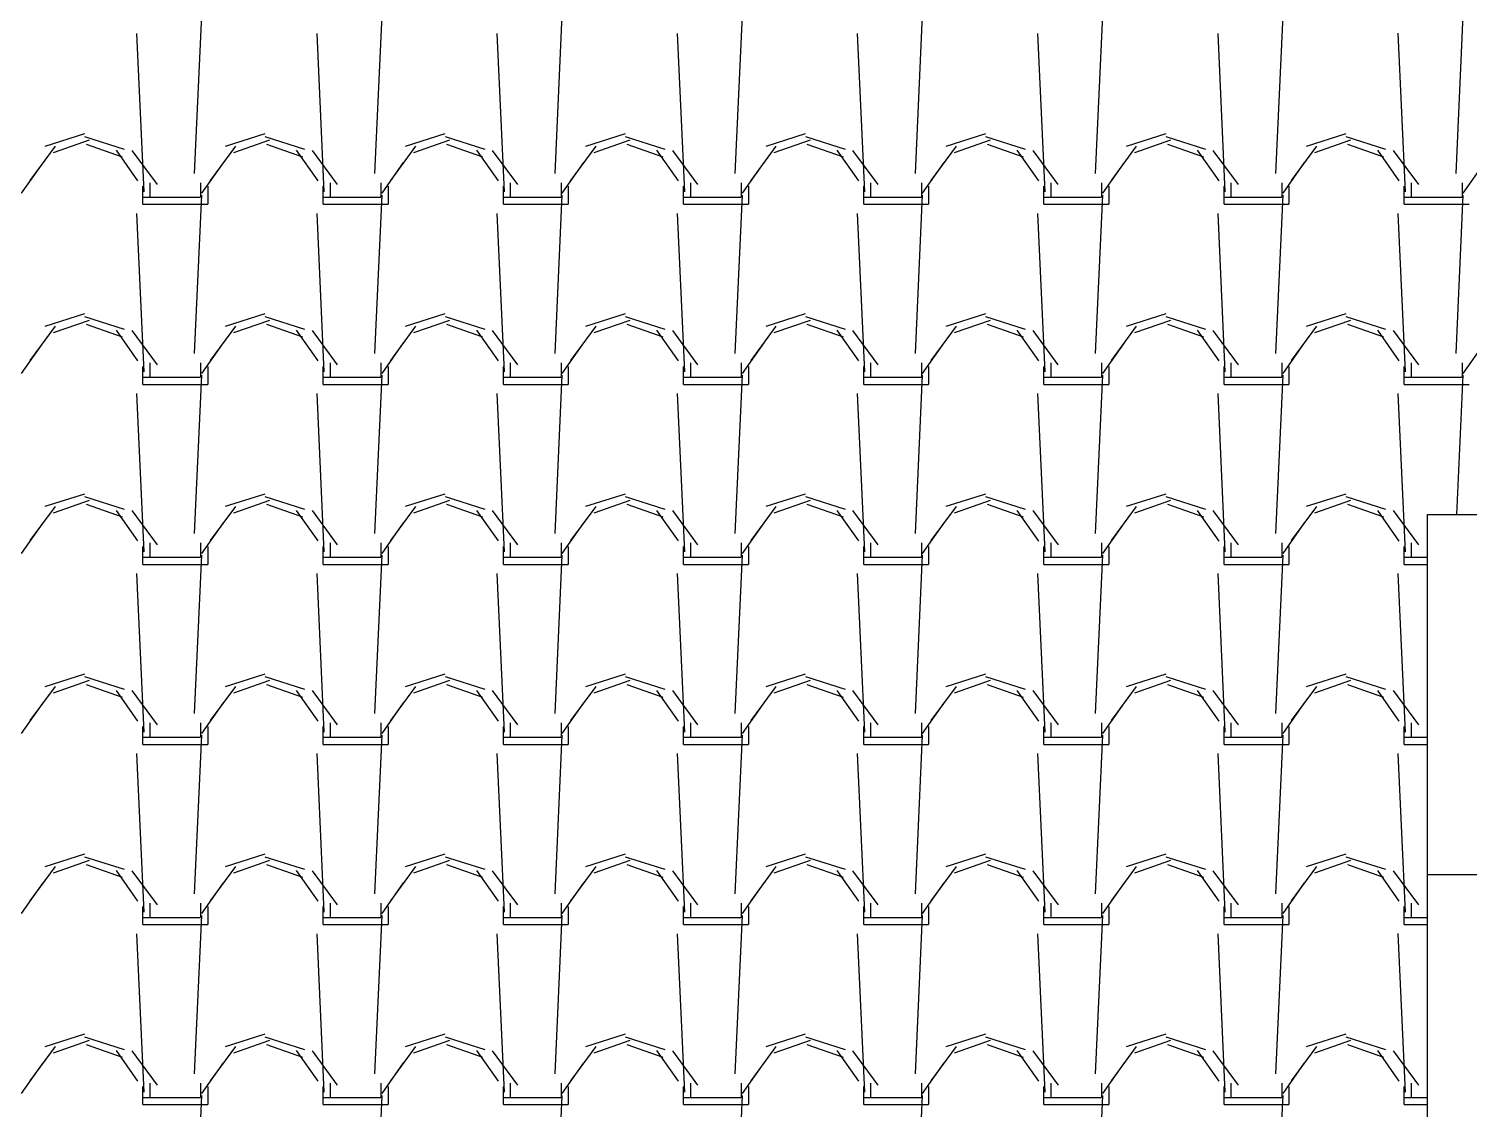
# Model space of a CAD drawing. Header units: millimetres. Extents: x 3923 to 4007, y 744 to 863.
# Drawn here: x 3934.361 to 3936.375, y 837.975 to 839.487 of the extents above; entities that cross this region are included whole.
import ezdxf

# ---------------------------------------------------------------- set-up
doc = ezdxf.new("R2010")
doc.units = ezdxf.units.MM
doc.layers.add('-HIDRO', color=8, linetype='Continuous')

msp = doc.modelspace()

# ---------------------------------------------------------------- linework, layer by layer
at = {"layer": '-HIDRO', "linetype": 'Continuous'}
for p, q in [((3934.593, 839.2848), (3934.6031, 839.5065)), ((3934.845, 839.2848), (3934.8551, 839.5065)), ((3935.097, 839.2848), (3935.1071, 839.5065)), ((3935.349, 839.2848), (3935.3591, 839.5065)), ((3935.601, 839.2848), (3935.6111, 839.5065)), ((3935.853, 839.2848), (3935.8631, 839.5065)), ((3936.105, 839.2848), (3936.1151, 839.5065)), ((3936.357, 839.2847), (3936.3671, 839.5065)), ((3934.5223, 839.2591), (3934.5122, 839.4808)), ((3934.7743, 839.2591), (3934.7642, 839.4808)), ((3935.0263, 839.2591), (3935.0162, 839.4808)), ((3935.2783, 839.2591), (3935.2682, 839.4808)), ((3935.5303, 839.2591), (3935.5202, 839.4808)), ((3935.7823, 839.2591), (3935.7722, 839.4808)), ((3936.0343, 839.2591), (3936.0242, 839.4808)), ((3936.2863, 839.2591), (3936.2762, 839.4809)), ((3934.439, 839.3401), (3934.3836, 839.3225)), ((3934.691, 839.3401), (3934.6356, 839.3225)), ((3934.943, 839.3401), (3934.8876, 839.3225)), ((3935.195, 839.3401), (3935.1396, 839.3225)), ((3935.447, 839.3401), (3935.3916, 839.3225)), ((3935.699, 839.3401), (3935.6436, 839.3225)), ((3935.951, 839.3401), (3935.8956, 839.3225)), ((3936.203, 839.3401), (3936.1476, 839.3225)), ((3934.398, 839.3229), (3934.3627, 839.275)), ((3934.4456, 839.3312), (3934.3952, 839.3136)), ((3934.4951, 839.3185), (3934.4396, 839.3362)), ((3934.4922, 839.3076), (3934.4418, 839.3253)), ((3934.5137, 839.2745), (3934.4835, 839.3173)), ((3934.5409, 839.2691), (3934.5056, 839.317)), ((3934.65, 839.3229), (3934.6147, 839.275)), ((3934.6976, 839.3312), (3934.6472, 839.3136)), ((3934.7471, 839.3185), (3934.6916, 839.3362)), ((3934.7442, 839.3076), (3934.6938, 839.3253)), ((3934.7657, 839.2745), (3934.7355, 839.3173)), ((3934.7929, 839.2691), (3934.7576, 839.317)), ((3934.902, 839.3229), (3934.8667, 839.275)), ((3934.9496, 839.3312), (3934.8992, 839.3136)), ((3934.9991, 839.3185), (3934.9436, 839.3362)), ((3934.9962, 839.3076), (3934.9458, 839.3253)), ((3935.0177, 839.2745), (3934.9875, 839.3173)), ((3935.0449, 839.2691), (3935.0096, 839.317)), ((3935.1539, 839.3229), (3935.1187, 839.275)), ((3935.2016, 839.3312), (3935.1512, 839.3136)), ((3935.2511, 839.3185), (3935.1956, 839.3362)), ((3935.2482, 839.3076), (3935.1978, 839.3253)), ((3935.2697, 839.2744), (3935.2395, 839.3173)), ((3935.2969, 839.2691), (3935.2616, 839.317)), ((3935.4059, 839.3229), (3935.3707, 839.275)), ((3935.4536, 839.3312), (3935.4032, 839.3136)), ((3935.5031, 839.3185), (3935.4476, 839.3362)), ((3935.5002, 839.3076), (3935.4498, 839.3253)), ((3935.5217, 839.2744), (3935.4915, 839.3173)), ((3935.5488, 839.2691), (3935.5136, 839.317)), ((3935.6579, 839.3229), (3935.6227, 839.275)), ((3935.7056, 839.3312), (3935.6552, 839.3136)), ((3935.7551, 839.3185), (3935.6996, 839.3362)), ((3935.7522, 839.3076), (3935.7018, 839.3253)), ((3935.7737, 839.2744), (3935.7435, 839.3173)), ((3935.8008, 839.2691), (3935.7656, 839.317)), ((3935.9099, 839.3229), (3935.8747, 839.275)), ((3935.9576, 839.3312), (3935.9072, 839.3136)), ((3936.0071, 839.3185), (3935.9516, 839.3362)), ((3936.0042, 839.3076), (3935.9538, 839.3253)), ((3936.0257, 839.2744), (3935.9955, 839.3173)), ((3936.0528, 839.2691), (3936.0176, 839.317)), ((3936.1619, 839.3229), (3936.1267, 839.275)), ((3936.2096, 839.3312), (3936.1592, 839.3136)), ((3936.2591, 839.3185), (3936.2036, 839.3362)), ((3936.2562, 839.3076), (3936.2058, 839.3253)), ((3936.2777, 839.2744), (3936.2475, 839.3173)), ((3936.3048, 839.2691), (3936.2696, 839.317)), ((3934.3808, 839.2998), (3934.3506, 839.257)), ((3934.6328, 839.2998), (3934.6026, 839.257)), ((3934.8848, 839.2999), (3934.8546, 839.257)), ((3935.1368, 839.2999), (3935.1066, 839.257)), ((3935.3888, 839.2999), (3935.3586, 839.257)), ((3935.6408, 839.2999), (3935.6106, 839.257)), ((3935.8928, 839.2999), (3935.8626, 839.257)), ((3936.1448, 839.2999), (3936.1146, 839.257)), ((3936.3968, 839.2999), (3936.3666, 839.257)), ((3934.5207, 839.2416), (3934.5207, 839.2668)), ((3934.5308, 839.2517), (3934.5308, 839.2718)), ((3934.6014, 839.2718), (3934.6014, 839.2517)), ((3934.6114, 839.2668), (3934.6114, 839.2416)), ((3934.7727, 839.2416), (3934.7727, 839.2668)), ((3934.7828, 839.2517), (3934.7828, 839.2718)), ((3934.8534, 839.2718), (3934.8534, 839.2517)), ((3934.8634, 839.2668), (3934.8634, 839.2416)), ((3935.0247, 839.2416), (3935.0247, 839.2668)), ((3935.0348, 839.2517), (3935.0348, 839.2718)), ((3935.1054, 839.2718), (3935.1054, 839.2517)), ((3935.1154, 839.2668), (3935.1154, 839.2416)), ((3935.2767, 839.2416), (3935.2767, 839.2668)), ((3935.2868, 839.2517), (3935.2868, 839.2718)), ((3935.3574, 839.2718), (3935.3574, 839.2517)), ((3935.3674, 839.2668), (3935.3674, 839.2416)), ((3935.5287, 839.2416), (3935.5287, 839.2668)), ((3935.5388, 839.2517), (3935.5388, 839.2718)), ((3935.6094, 839.2718), (3935.6094, 839.2517)), ((3935.6194, 839.2668), (3935.6194, 839.2416)), ((3935.7807, 839.2416), (3935.7807, 839.2668)), ((3935.7908, 839.2517), (3935.7908, 839.2718)), ((3935.8614, 839.2718), (3935.8614, 839.2517)), ((3935.8714, 839.2668), (3935.8714, 839.2416)), ((3936.0327, 839.2416), (3936.0327, 839.2668)), ((3936.0428, 839.2517), (3936.0428, 839.2718)), ((3936.1134, 839.2718), (3936.1134, 839.2517)), ((3936.1234, 839.2668), (3936.1234, 839.2416)), ((3936.2847, 839.2416), (3936.2847, 839.2668)), ((3936.2948, 839.2517), (3936.2948, 839.2718)), ((3936.3654, 839.2718), (3936.3654, 839.2517)), ((3934.5207, 839.2517), (3934.5308, 839.2517)), ((3934.5207, 839.2416), (3934.5308, 839.2416)), ((3934.5308, 839.2517), (3934.6014, 839.2517)), ((3934.5308, 839.2416), (3934.6114, 839.2416)), ((3934.593, 839.0328), (3934.6031, 839.2545)), ((3934.7727, 839.2517), (3934.7828, 839.2517)), ((3934.7727, 839.2416), (3934.7828, 839.2416)), ((3934.7828, 839.2517), (3934.8534, 839.2517)), ((3934.7828, 839.2416), (3934.8634, 839.2416)), ((3934.845, 839.0328), (3934.8551, 839.2545)), ((3935.0247, 839.2517), (3935.0348, 839.2517)), ((3935.0247, 839.2416), (3935.0348, 839.2416)), ((3935.0348, 839.2517), (3935.1054, 839.2517)), ((3935.0348, 839.2416), (3935.1154, 839.2416)), ((3935.097, 839.0328), (3935.1071, 839.2545)), ((3935.2767, 839.2517), (3935.2868, 839.2517)), ((3935.2767, 839.2416), (3935.2868, 839.2416)), ((3935.2868, 839.2517), (3935.3574, 839.2517)), ((3935.2868, 839.2416), (3935.3674, 839.2416)), ((3935.349, 839.0328), (3935.3591, 839.2545)), ((3935.5287, 839.2517), (3935.5388, 839.2517)), ((3935.5287, 839.2416), (3935.5388, 839.2416)), ((3935.5388, 839.2517), (3935.6094, 839.2517)), ((3935.5388, 839.2416), (3935.6194, 839.2416)), ((3935.601, 839.0328), (3935.6111, 839.2545)), ((3935.7807, 839.2517), (3935.7908, 839.2517)), ((3935.7807, 839.2416), (3935.7908, 839.2416)), ((3935.7908, 839.2517), (3935.8614, 839.2517)), ((3935.7908, 839.2416), (3935.8714, 839.2416)), ((3935.853, 839.0328), (3935.8631, 839.2545)), ((3936.0327, 839.2517), (3936.0428, 839.2517)), ((3936.0327, 839.2416), (3936.0428, 839.2416)), ((3936.0428, 839.2517), (3936.1134, 839.2517)), ((3936.0428, 839.2416), (3936.1234, 839.2416)), ((3936.105, 839.0328), (3936.1151, 839.2545)), ((3936.2847, 839.2517), (3936.2948, 839.2517)), ((3936.2847, 839.2416), (3936.2948, 839.2416)), ((3936.2948, 839.2517), (3936.3654, 839.2517)), ((3936.2948, 839.2416), (3936.3754, 839.2416)), ((3936.357, 839.0327), (3936.3671, 839.2545)), ((3934.5223, 839.0071), (3934.5122, 839.2288)), ((3934.7743, 839.0071), (3934.7642, 839.2288)), ((3935.0263, 839.0071), (3935.0162, 839.2288)), ((3935.2783, 839.0071), (3935.2682, 839.2288)), ((3935.5303, 839.0071), (3935.5202, 839.2288)), ((3935.7823, 839.0071), (3935.7722, 839.2288)), ((3936.0343, 839.0071), (3936.0242, 839.2288)), ((3936.2863, 839.0071), (3936.2762, 839.2289)), ((3934.439, 839.0881), (3934.3836, 839.0705)), ((3934.4456, 839.0792), (3934.3952, 839.0615)), ((3934.4951, 839.0665), (3934.4396, 839.0842)), ((3934.691, 839.0881), (3934.6356, 839.0705)), ((3934.6976, 839.0792), (3934.6472, 839.0615)), ((3934.7471, 839.0665), (3934.6916, 839.0842)), ((3934.943, 839.0881), (3934.8876, 839.0705)), ((3934.9496, 839.0792), (3934.8992, 839.0615)), ((3934.9991, 839.0665), (3934.9436, 839.0842)), ((3935.195, 839.0881), (3935.1396, 839.0705)), ((3935.2016, 839.0792), (3935.1512, 839.0615)), ((3935.2511, 839.0665), (3935.1956, 839.0842)), ((3935.447, 839.0881), (3935.3916, 839.0705)), ((3935.4536, 839.0792), (3935.4032, 839.0615)), ((3935.5031, 839.0665), (3935.4476, 839.0842)), ((3935.699, 839.0881), (3935.6436, 839.0705)), ((3935.7056, 839.0792), (3935.6552, 839.0615)), ((3935.7551, 839.0665), (3935.6996, 839.0842)), ((3935.951, 839.0881), (3935.8956, 839.0705)), ((3935.9576, 839.0792), (3935.9072, 839.0615)), ((3936.0071, 839.0665), (3935.9516, 839.0842)), ((3936.203, 839.0881), (3936.1476, 839.0705)), ((3936.2096, 839.0792), (3936.1592, 839.0615)), ((3936.2591, 839.0665), (3936.2036, 839.0842)), ((3934.398, 839.0709), (3934.3627, 839.023)), ((3934.4922, 839.0556), (3934.4418, 839.0733)), ((3934.5137, 839.0225), (3934.4835, 839.0653)), ((3934.5409, 839.0171), (3934.5056, 839.065)), ((3934.65, 839.0709), (3934.6147, 839.023)), ((3934.7442, 839.0556), (3934.6938, 839.0733)), ((3934.7657, 839.0225), (3934.7355, 839.0653)), ((3934.7929, 839.0171), (3934.7576, 839.065)), ((3934.9019, 839.0709), (3934.8667, 839.023)), ((3934.9962, 839.0556), (3934.9458, 839.0733)), ((3935.0177, 839.0225), (3934.9875, 839.0653)), ((3935.0449, 839.0171), (3935.0096, 839.065)), ((3935.1539, 839.0709), (3935.1187, 839.023)), ((3935.2482, 839.0556), (3935.1978, 839.0733)), ((3935.2697, 839.0225), (3935.2395, 839.0653)), ((3935.2969, 839.0171), (3935.2616, 839.065)), ((3935.4059, 839.0709), (3935.3707, 839.023)), ((3935.5002, 839.0556), (3935.4498, 839.0733)), ((3935.5217, 839.0224), (3935.4915, 839.0653)), ((3935.5489, 839.0171), (3935.5136, 839.065)), ((3935.6579, 839.0709), (3935.6227, 839.023)), ((3935.7522, 839.0556), (3935.7018, 839.0733)), ((3935.7737, 839.0224), (3935.7435, 839.0653)), ((3935.8008, 839.0171), (3935.7656, 839.065)), ((3935.9099, 839.0709), (3935.8747, 839.023)), ((3936.0042, 839.0556), (3935.9538, 839.0733)), ((3936.0257, 839.0224), (3935.9955, 839.0653)), ((3936.0528, 839.0171), (3936.0176, 839.065)), ((3936.1619, 839.0709), (3936.1267, 839.023)), ((3936.2562, 839.0556), (3936.2058, 839.0733)), ((3936.2777, 839.0224), (3936.2475, 839.0653)), ((3936.3048, 839.0171), (3936.2696, 839.065)), ((3934.3808, 839.0478), (3934.3506, 839.005)), ((3934.6328, 839.0479), (3934.6026, 839.005)), ((3934.8848, 839.0479), (3934.8546, 839.005)), ((3935.1368, 839.0479), (3935.1066, 839.005)), ((3935.3888, 839.0479), (3935.3586, 839.005)), ((3935.6408, 839.0479), (3935.6106, 839.005)), ((3935.8928, 839.0479), (3935.8626, 839.005)), ((3936.1448, 839.0479), (3936.1146, 839.005)), ((3936.3968, 839.0479), (3936.3666, 839.005)), ((3934.5207, 838.9896), (3934.5207, 839.0148)), ((3934.5308, 838.9997), (3934.5308, 839.0198)), ((3934.6014, 839.0198), (3934.6014, 838.9997)), ((3934.6114, 839.0148), (3934.6114, 838.9896)), ((3934.7727, 838.9896), (3934.7727, 839.0148)), ((3934.7828, 838.9997), (3934.7828, 839.0198)), ((3934.8534, 839.0198), (3934.8534, 838.9997)), ((3934.8634, 839.0148), (3934.8634, 838.9896)), ((3935.0247, 838.9896), (3935.0247, 839.0148)), ((3935.0348, 838.9997), (3935.0348, 839.0198)), ((3935.1054, 839.0198), (3935.1054, 838.9997)), ((3935.1154, 839.0148), (3935.1154, 838.9896)), ((3935.2767, 838.9896), (3935.2767, 839.0148)), ((3935.2868, 838.9997), (3935.2868, 839.0198)), ((3935.3574, 839.0198), (3935.3574, 838.9997)), ((3935.3674, 839.0148), (3935.3674, 838.9896)), ((3935.5287, 838.9896), (3935.5287, 839.0148)), ((3935.5388, 838.9997), (3935.5388, 839.0198)), ((3935.6094, 839.0198), (3935.6094, 838.9997)), ((3935.6194, 839.0148), (3935.6194, 838.9896)), ((3935.7807, 838.9896), (3935.7807, 839.0148)), ((3935.7908, 838.9997), (3935.7908, 839.0198)), ((3935.8614, 839.0198), (3935.8614, 838.9997)), ((3935.8714, 839.0148), (3935.8714, 838.9896)), ((3936.0327, 838.9896), (3936.0327, 839.0148)), ((3936.0428, 838.9997), (3936.0428, 839.0198)), ((3936.1134, 839.0198), (3936.1134, 838.9997)), ((3936.1234, 839.0148), (3936.1234, 838.9896)), ((3936.2847, 838.9896), (3936.2847, 839.0148)), ((3936.2948, 838.9997), (3936.2948, 839.0198)), ((3936.3654, 839.0198), (3936.3654, 838.9997)), ((3934.5207, 838.9997), (3934.5308, 838.9997)), ((3934.5308, 838.9997), (3934.6014, 838.9997)), ((3934.593, 838.7808), (3934.6031, 839.0025)), ((3934.7727, 838.9997), (3934.7828, 838.9997)), ((3934.7828, 838.9997), (3934.8534, 838.9997)), ((3934.845, 838.7808), (3934.8551, 839.0025)), ((3935.0247, 838.9997), (3935.0348, 838.9997)), ((3935.0348, 838.9997), (3935.1054, 838.9997)), ((3935.097, 838.7808), (3935.1071, 839.0025)), ((3935.2767, 838.9997), (3935.2868, 838.9997)), ((3935.2868, 838.9997), (3935.3574, 838.9997)), ((3935.349, 838.7808), (3935.3591, 839.0025)), ((3935.5287, 838.9997), (3935.5388, 838.9997)), ((3935.5388, 838.9997), (3935.6094, 838.9997)), ((3935.601, 838.7808), (3935.6111, 839.0025)), ((3935.7807, 838.9997), (3935.7908, 838.9997)), ((3935.7908, 838.9997), (3935.8614, 838.9997)), ((3935.853, 838.7808), (3935.8631, 839.0025)), ((3936.0327, 838.9997), (3936.0428, 838.9997)), ((3936.0428, 838.9997), (3936.1134, 838.9997)), ((3936.105, 838.7808), (3936.1151, 839.0025)), ((3936.2847, 838.9997), (3936.2948, 838.9997)), ((3936.2948, 838.9997), (3936.3654, 838.9997)), ((3936.3582, 838.8075), (3936.3671, 839.0025)), ((3934.5223, 838.7551), (3934.5122, 838.9768)), ((3934.5207, 838.9896), (3934.5308, 838.9896)), ((3934.5308, 838.9896), (3934.6114, 838.9896)), ((3934.7743, 838.7551), (3934.7642, 838.9768)), ((3934.7727, 838.9896), (3934.7828, 838.9896)), ((3934.7828, 838.9896), (3934.8634, 838.9896)), ((3935.0263, 838.7551), (3935.0162, 838.9768)), ((3935.0247, 838.9896), (3935.0348, 838.9896)), ((3935.0348, 838.9896), (3935.1154, 838.9896)), ((3935.2783, 838.7551), (3935.2682, 838.9768)), ((3935.2767, 838.9896), (3935.2868, 838.9896)), ((3935.2868, 838.9896), (3935.3674, 838.9896)), ((3935.5303, 838.7551), (3935.5202, 838.9768)), ((3935.5287, 838.9896), (3935.5388, 838.9896)), ((3935.5388, 838.9896), (3935.6194, 838.9896)), ((3935.7823, 838.7551), (3935.7722, 838.9768)), ((3935.7807, 838.9896), (3935.7908, 838.9896)), ((3935.7908, 838.9896), (3935.8714, 838.9896)), ((3936.0343, 838.7551), (3936.0242, 838.9768)), ((3936.0327, 838.9896), (3936.0428, 838.9896)), ((3936.0428, 838.9896), (3936.1234, 838.9896)), ((3936.2863, 838.7551), (3936.2762, 838.9769)), ((3936.2847, 838.9896), (3936.2948, 838.9896)), ((3936.2948, 838.9896), (3936.3754, 838.9896)), ((3934.439, 838.8361), (3934.3836, 838.8185)), ((3934.691, 838.8361), (3934.6356, 838.8185)), ((3934.943, 838.8361), (3934.8876, 838.8185)), ((3935.195, 838.8361), (3935.1396, 838.8185)), ((3935.447, 838.8361), (3935.3916, 838.8185)), ((3935.699, 838.8361), (3935.6436, 838.8185)), ((3935.951, 838.8361), (3935.8956, 838.8185)), ((3936.203, 838.8361), (3936.1476, 838.8185)), ((3934.398, 838.8189), (3934.3627, 838.771)), ((3934.4456, 838.8272), (3934.3952, 838.8095)), ((3934.4951, 838.8145), (3934.4396, 838.8322)), ((3934.4922, 838.8036), (3934.4418, 838.8213)), ((3934.5137, 838.7705), (3934.4835, 838.8133)), ((3934.5409, 838.7651), (3934.5056, 838.813)), ((3934.6499, 838.8189), (3934.6147, 838.771)), ((3934.6976, 838.8272), (3934.6472, 838.8095)), ((3934.7471, 838.8145), (3934.6916, 838.8322)), ((3934.7442, 838.8036), (3934.6938, 838.8213)), ((3934.7657, 838.7705), (3934.7355, 838.8133)), ((3934.7929, 838.7651), (3934.7576, 838.813)), ((3934.9019, 838.8189), (3934.8667, 838.771)), ((3934.9496, 838.8272), (3934.8992, 838.8095)), ((3934.9991, 838.8145), (3934.9436, 838.8322)), ((3934.9962, 838.8036), (3934.9458, 838.8213)), ((3935.0177, 838.7705), (3934.9875, 838.8133)), ((3935.0449, 838.7651), (3935.0096, 838.813)), ((3935.1539, 838.8189), (3935.1187, 838.771)), ((3935.2016, 838.8272), (3935.1512, 838.8095)), ((3935.2511, 838.8145), (3935.1956, 838.8322)), ((3935.2482, 838.8036), (3935.1978, 838.8213)), ((3935.2697, 838.7705), (3935.2395, 838.8133)), ((3935.2969, 838.7651), (3935.2616, 838.813)), ((3935.4059, 838.8189), (3935.3707, 838.771)), ((3935.4536, 838.8272), (3935.4032, 838.8095)), ((3935.5031, 838.8145), (3935.4476, 838.8322)), ((3935.5002, 838.8036), (3935.4498, 838.8213)), ((3935.5217, 838.7705), (3935.4915, 838.8133)), ((3935.5489, 838.7651), (3935.5136, 838.813)), ((3935.6579, 838.8189), (3935.6227, 838.771)), ((3935.7056, 838.8272), (3935.6552, 838.8095)), ((3935.7551, 838.8145), (3935.6996, 838.8322)), ((3935.7522, 838.8036), (3935.7018, 838.8213)), ((3935.7737, 838.7704), (3935.7435, 838.8133)), ((3935.8009, 838.7651), (3935.7656, 838.813)), ((3935.9099, 838.8189), (3935.8747, 838.771)), ((3935.9576, 838.8272), (3935.9072, 838.8095)), ((3936.0071, 838.8145), (3935.9516, 838.8322)), ((3936.0042, 838.8036), (3935.9538, 838.8213)), ((3936.0257, 838.7704), (3935.9955, 838.8133)), ((3936.0528, 838.7651), (3936.0176, 838.813)), ((3936.1619, 838.8189), (3936.1267, 838.771)), ((3936.2096, 838.8272), (3936.1592, 838.8095)), ((3936.2591, 838.8145), (3936.2036, 838.8322)), ((3936.2562, 838.8036), (3936.2058, 838.8213)), ((3936.2777, 838.7704), (3936.2475, 838.8133)), ((3936.3048, 838.7651), (3936.2696, 838.813)), ((3934.3808, 838.7959), (3934.3506, 838.753)), ((3934.6328, 838.7959), (3934.6026, 838.753)), ((3934.8848, 838.7959), (3934.8546, 838.753)), ((3935.1368, 838.7959), (3935.1066, 838.753)), ((3935.3888, 838.7959), (3935.3586, 838.753)), ((3935.6408, 838.7959), (3935.6106, 838.753)), ((3935.8928, 838.7959), (3935.8626, 838.753)), ((3936.1448, 838.7959), (3936.1146, 838.753)), ((3936.3171, 838.8075), (3938.5851, 838.8075)), ((3936.3171, 838.3035), (3936.3171, 838.8075)), ((3934.5207, 838.7376), (3934.5207, 838.7628)), ((3934.5308, 838.7477), (3934.5308, 838.7678)), ((3934.6014, 838.7678), (3934.6014, 838.7477)), ((3934.6114, 838.7628), (3934.6114, 838.7376)), ((3934.7727, 838.7376), (3934.7727, 838.7628)), ((3934.7828, 838.7477), (3934.7828, 838.7678)), ((3934.8534, 838.7678), (3934.8534, 838.7477)), ((3934.8634, 838.7628), (3934.8634, 838.7376)), ((3935.0247, 838.7376), (3935.0247, 838.7628)), ((3935.0348, 838.7477), (3935.0348, 838.7678)), ((3935.1054, 838.7678), (3935.1054, 838.7477)), ((3935.1154, 838.7628), (3935.1154, 838.7376)), ((3935.2767, 838.7376), (3935.2767, 838.7628)), ((3935.2868, 838.7477), (3935.2868, 838.7678)), ((3935.3574, 838.7678), (3935.3574, 838.7477)), ((3935.3674, 838.7628), (3935.3674, 838.7376)), ((3935.5287, 838.7376), (3935.5287, 838.7628)), ((3935.5388, 838.7477), (3935.5388, 838.7678)), ((3935.6094, 838.7678), (3935.6094, 838.7477)), ((3935.6194, 838.7628), (3935.6194, 838.7376)), ((3935.7807, 838.7376), (3935.7807, 838.7628)), ((3935.7908, 838.7477), (3935.7908, 838.7678)), ((3935.8614, 838.7678), (3935.8614, 838.7477)), ((3935.8714, 838.7628), (3935.8714, 838.7376)), ((3936.0327, 838.7376), (3936.0327, 838.7628)), ((3936.0428, 838.7477), (3936.0428, 838.7678)), ((3936.1134, 838.7678), (3936.1134, 838.7477)), ((3936.1234, 838.7628), (3936.1234, 838.7376)), ((3936.2847, 838.7376), (3936.2847, 838.7628)), ((3936.2948, 838.7477), (3936.2948, 838.7678)), ((3934.5207, 838.7477), (3934.5308, 838.7477)), ((3934.5207, 838.7376), (3934.5308, 838.7376)), ((3934.5308, 838.7477), (3934.6014, 838.7477)), ((3934.5308, 838.7376), (3934.6114, 838.7376)), ((3934.593, 838.5288), (3934.6031, 838.7505)), ((3934.7727, 838.7477), (3934.7828, 838.7477)), ((3934.7727, 838.7376), (3934.7828, 838.7376)), ((3934.7828, 838.7477), (3934.8534, 838.7477)), ((3934.7828, 838.7376), (3934.8634, 838.7376)), ((3934.845, 838.5288), (3934.8551, 838.7505)), ((3935.0247, 838.7477), (3935.0348, 838.7477)), ((3935.0247, 838.7376), (3935.0348, 838.7376)), ((3935.0348, 838.7477), (3935.1054, 838.7477)), ((3935.0348, 838.7376), (3935.1154, 838.7376)), ((3935.097, 838.5288), (3935.1071, 838.7505)), ((3935.2767, 838.7477), (3935.2868, 838.7477)), ((3935.2767, 838.7376), (3935.2868, 838.7376)), ((3935.2868, 838.7477), (3935.3574, 838.7477)), ((3935.2868, 838.7376), (3935.3674, 838.7376)), ((3935.349, 838.5288), (3935.3591, 838.7505)), ((3935.5287, 838.7477), (3935.5388, 838.7477)), ((3935.5287, 838.7376), (3935.5388, 838.7376)), ((3935.5388, 838.7477), (3935.6094, 838.7477)), ((3935.5388, 838.7376), (3935.6194, 838.7376)), ((3935.601, 838.5288), (3935.6111, 838.7505)), ((3935.7807, 838.7477), (3935.7908, 838.7477)), ((3935.7807, 838.7376), (3935.7908, 838.7376)), ((3935.7908, 838.7477), (3935.8614, 838.7477)), ((3935.7908, 838.7376), (3935.8714, 838.7376)), ((3935.853, 838.5288), (3935.8631, 838.7505)), ((3936.0327, 838.7477), (3936.0428, 838.7477)), ((3936.0327, 838.7376), (3936.0428, 838.7376)), ((3936.0428, 838.7477), (3936.1134, 838.7477)), ((3936.0428, 838.7376), (3936.1234, 838.7376)), ((3936.105, 838.5288), (3936.1151, 838.7505)), ((3936.2847, 838.7477), (3936.2948, 838.7477)), ((3936.2847, 838.7376), (3936.2948, 838.7376)), ((3936.2948, 838.7477), (3936.3171, 838.7477)), ((3936.2948, 838.7376), (3936.3171, 838.7376)), ((3934.5223, 838.5031), (3934.5122, 838.7248)), ((3934.7743, 838.5031), (3934.7642, 838.7248)), ((3935.0263, 838.5031), (3935.0162, 838.7248)), ((3935.2783, 838.5031), (3935.2682, 838.7248)), ((3935.5303, 838.5031), (3935.5202, 838.7248)), ((3935.7823, 838.5031), (3935.7722, 838.7248)), ((3936.0343, 838.5031), (3936.0242, 838.7248)), ((3936.2863, 838.5031), (3936.2762, 838.7249)), ((3934.439, 838.5841), (3934.3836, 838.5665)), ((3934.4456, 838.5752), (3934.3952, 838.5575)), ((3934.4951, 838.5625), (3934.4396, 838.5801)), ((3934.691, 838.5841), (3934.6356, 838.5665)), ((3934.6976, 838.5752), (3934.6472, 838.5575)), ((3934.7471, 838.5625), (3934.6916, 838.5801)), ((3934.943, 838.5841), (3934.8876, 838.5665)), ((3934.9496, 838.5752), (3934.8992, 838.5575)), ((3934.9991, 838.5625), (3934.9436, 838.5801)), ((3935.195, 838.5841), (3935.1396, 838.5665)), ((3935.2016, 838.5752), (3935.1512, 838.5575)), ((3935.2511, 838.5625), (3935.1956, 838.5801)), ((3935.447, 838.5841), (3935.3916, 838.5665)), ((3935.4536, 838.5752), (3935.4032, 838.5575)), ((3935.5031, 838.5625), (3935.4476, 838.5801)), ((3935.699, 838.5841), (3935.6436, 838.5665)), ((3935.7056, 838.5752), (3935.6552, 838.5575)), ((3935.7551, 838.5625), (3935.6996, 838.5801)), ((3935.951, 838.5841), (3935.8956, 838.5665)), ((3935.9576, 838.5752), (3935.9072, 838.5575)), ((3936.0071, 838.5625), (3935.9516, 838.5801)), ((3936.203, 838.5841), (3936.1476, 838.5665)), ((3936.2096, 838.5752), (3936.1592, 838.5575)), ((3936.2591, 838.5625), (3936.2036, 838.5801)), ((3934.398, 838.5669), (3934.3627, 838.519)), ((3934.4922, 838.5516), (3934.4418, 838.5693)), ((3934.5137, 838.5185), (3934.4835, 838.5613)), ((3934.5409, 838.5131), (3934.5056, 838.561)), ((3934.6499, 838.5669), (3934.6147, 838.519)), ((3934.7442, 838.5516), (3934.6938, 838.5693)), ((3934.7657, 838.5185), (3934.7355, 838.5613)), ((3934.7929, 838.5131), (3934.7576, 838.561)), ((3934.9019, 838.5669), (3934.8667, 838.519)), ((3934.9962, 838.5516), (3934.9458, 838.5693)), ((3935.0177, 838.5185), (3934.9875, 838.5613)), ((3935.0449, 838.5131), (3935.0096, 838.561)), ((3935.1539, 838.5669), (3935.1187, 838.519)), ((3935.2482, 838.5516), (3935.1978, 838.5693)), ((3935.2697, 838.5185), (3935.2395, 838.5613)), ((3935.2969, 838.5131), (3935.2616, 838.561)), ((3935.4059, 838.5669), (3935.3707, 838.519)), ((3935.5002, 838.5516), (3935.4498, 838.5693)), ((3935.5217, 838.5185), (3935.4915, 838.5613)), ((3935.5489, 838.5131), (3935.5136, 838.561)), ((3935.6579, 838.5669), (3935.6227, 838.519)), ((3935.7522, 838.5516), (3935.7018, 838.5693)), ((3935.7737, 838.5184), (3935.7435, 838.5613)), ((3935.8009, 838.5131), (3935.7656, 838.561)), ((3935.9099, 838.5669), (3935.8747, 838.519)), ((3936.0042, 838.5516), (3935.9538, 838.5693)), ((3936.0257, 838.5184), (3935.9955, 838.5613)), ((3936.0529, 838.5131), (3936.0176, 838.561)), ((3936.1619, 838.5669), (3936.1267, 838.519)), ((3936.2562, 838.5516), (3936.2058, 838.5693)), ((3936.2777, 838.5184), (3936.2475, 838.5613)), ((3936.3048, 838.5131), (3936.2696, 838.561)), ((3934.3808, 838.5439), (3934.3506, 838.501)), ((3934.6328, 838.5439), (3934.6026, 838.501)), ((3934.8848, 838.5439), (3934.8546, 838.501)), ((3935.1368, 838.5439), (3935.1066, 838.501)), ((3935.3888, 838.5439), (3935.3586, 838.501)), ((3935.6408, 838.5439), (3935.6106, 838.501)), ((3935.8928, 838.5439), (3935.8626, 838.501)), ((3936.1448, 838.5439), (3936.1146, 838.501)), ((3934.5207, 838.4856), (3934.5207, 838.5108)), ((3934.5308, 838.4957), (3934.5308, 838.5158)), ((3934.6014, 838.5158), (3934.6014, 838.4957)), ((3934.6114, 838.5108), (3934.6114, 838.4856)), ((3934.7727, 838.4856), (3934.7727, 838.5108)), ((3934.7828, 838.4957), (3934.7828, 838.5158)), ((3934.8534, 838.5158), (3934.8534, 838.4957)), ((3934.8634, 838.5108), (3934.8634, 838.4856)), ((3935.0247, 838.4856), (3935.0247, 838.5108)), ((3935.0348, 838.4957), (3935.0348, 838.5158)), ((3935.1054, 838.5158), (3935.1054, 838.4957)), ((3935.1154, 838.5108), (3935.1154, 838.4856)), ((3935.2767, 838.4856), (3935.2767, 838.5108)), ((3935.2868, 838.4957), (3935.2868, 838.5158)), ((3935.3574, 838.5158), (3935.3574, 838.4957)), ((3935.3674, 838.5108), (3935.3674, 838.4856)), ((3935.5287, 838.4856), (3935.5287, 838.5108)), ((3935.5388, 838.4957), (3935.5388, 838.5158)), ((3935.6094, 838.5158), (3935.6094, 838.4957)), ((3935.6194, 838.5108), (3935.6194, 838.4856)), ((3935.7807, 838.4856), (3935.7807, 838.5108)), ((3935.7908, 838.4957), (3935.7908, 838.5158)), ((3935.8614, 838.5158), (3935.8614, 838.4957)), ((3935.8714, 838.5108), (3935.8714, 838.4856)), ((3936.0327, 838.4856), (3936.0327, 838.5108)), ((3936.0428, 838.4957), (3936.0428, 838.5158)), ((3936.1134, 838.5158), (3936.1134, 838.4957)), ((3936.1234, 838.5108), (3936.1234, 838.4856)), ((3936.2847, 838.4856), (3936.2847, 838.5108)), ((3936.2948, 838.4957), (3936.2948, 838.5158)), ((3934.5207, 838.4957), (3934.5308, 838.4957)), ((3934.5308, 838.4957), (3934.6014, 838.4957)), ((3934.593, 838.2768), (3934.6031, 838.4985)), ((3934.7727, 838.4957), (3934.7828, 838.4957)), ((3934.7828, 838.4957), (3934.8534, 838.4957)), ((3934.845, 838.2768), (3934.8551, 838.4985)), ((3935.0247, 838.4957), (3935.0348, 838.4957)), ((3935.0348, 838.4957), (3935.1054, 838.4957)), ((3935.097, 838.2768), (3935.1071, 838.4985)), ((3935.2767, 838.4957), (3935.2868, 838.4957)), ((3935.2868, 838.4957), (3935.3574, 838.4957)), ((3935.349, 838.2768), (3935.3591, 838.4985)), ((3935.5287, 838.4957), (3935.5388, 838.4957)), ((3935.5388, 838.4957), (3935.6094, 838.4957)), ((3935.601, 838.2768), (3935.6111, 838.4985)), ((3935.7807, 838.4957), (3935.7908, 838.4957)), ((3935.7908, 838.4957), (3935.8614, 838.4957)), ((3935.853, 838.2768), (3935.8631, 838.4985)), ((3936.0327, 838.4957), (3936.0428, 838.4957)), ((3936.0428, 838.4957), (3936.1134, 838.4957)), ((3936.105, 838.2768), (3936.1151, 838.4985)), ((3936.2847, 838.4957), (3936.2948, 838.4957)), ((3936.2948, 838.4957), (3936.3171, 838.4957)), ((3934.5223, 838.2511), (3934.5122, 838.4728)), ((3934.5207, 838.4856), (3934.5308, 838.4856)), ((3934.5308, 838.4856), (3934.6114, 838.4856)), ((3934.7743, 838.2511), (3934.7642, 838.4728)), ((3934.7727, 838.4856), (3934.7828, 838.4856)), ((3934.7828, 838.4856), (3934.8634, 838.4856)), ((3935.0263, 838.2511), (3935.0162, 838.4728)), ((3935.0247, 838.4856), (3935.0348, 838.4856)), ((3935.0348, 838.4856), (3935.1154, 838.4856)), ((3935.2783, 838.2511), (3935.2682, 838.4728)), ((3935.2767, 838.4856), (3935.2868, 838.4856)), ((3935.2868, 838.4856), (3935.3674, 838.4856)), ((3935.5303, 838.2511), (3935.5202, 838.4728)), ((3935.5287, 838.4856), (3935.5388, 838.4856)), ((3935.5388, 838.4856), (3935.6194, 838.4856)), ((3935.7823, 838.2511), (3935.7722, 838.4728)), ((3935.7807, 838.4856), (3935.7908, 838.4856)), ((3935.7908, 838.4856), (3935.8714, 838.4856)), ((3936.0343, 838.2511), (3936.0242, 838.4728)), ((3936.0327, 838.4856), (3936.0428, 838.4856)), ((3936.0428, 838.4856), (3936.1234, 838.4856)), ((3936.2863, 838.2511), (3936.2762, 838.4729)), ((3936.2847, 838.4856), (3936.2948, 838.4856)), ((3936.2948, 838.4856), (3936.3171, 838.4856)), ((3934.439, 838.3321), (3934.3836, 838.3145)), ((3934.691, 838.3321), (3934.6356, 838.3145)), ((3934.943, 838.3321), (3934.8876, 838.3145)), ((3935.195, 838.3321), (3935.1396, 838.3145)), ((3935.447, 838.3321), (3935.3916, 838.3145)), ((3935.699, 838.3321), (3935.6436, 838.3145)), ((3935.951, 838.3321), (3935.8956, 838.3145)), ((3936.203, 838.3321), (3936.1476, 838.3145)), ((3934.3979, 838.3149), (3934.3627, 838.267)), ((3934.4456, 838.3232), (3934.3952, 838.3055)), ((3934.4951, 838.3105), (3934.4396, 838.3281)), ((3934.4922, 838.2996), (3934.4418, 838.3173)), ((3934.5137, 838.2665), (3934.4835, 838.3093)), ((3934.6499, 838.3149), (3934.6147, 838.267)), ((3934.6976, 838.3232), (3934.6472, 838.3055)), ((3934.7471, 838.3105), (3934.6916, 838.3281)), ((3934.7442, 838.2996), (3934.6938, 838.3173)), ((3934.7657, 838.2665), (3934.7355, 838.3093)), ((3934.9019, 838.3149), (3934.8667, 838.267)), ((3934.9496, 838.3232), (3934.8992, 838.3055)), ((3934.9991, 838.3105), (3934.9436, 838.3281)), ((3934.9962, 838.2996), (3934.9458, 838.3173)), ((3935.0177, 838.2665), (3934.9875, 838.3093)), ((3935.1539, 838.3149), (3935.1187, 838.267)), ((3935.2016, 838.3232), (3935.1512, 838.3055)), ((3935.2511, 838.3105), (3935.1956, 838.3281)), ((3935.2482, 838.2996), (3935.1978, 838.3173)), ((3935.2697, 838.2665), (3935.2395, 838.3093)), ((3935.4059, 838.3149), (3935.3707, 838.267)), ((3935.4536, 838.3232), (3935.4032, 838.3055)), ((3935.5031, 838.3105), (3935.4476, 838.3281)), ((3935.5002, 838.2996), (3935.4498, 838.3173)), ((3935.5217, 838.2665), (3935.4915, 838.3093)), ((3935.6579, 838.3149), (3935.6227, 838.267)), ((3935.7056, 838.3232), (3935.6552, 838.3055)), ((3935.7551, 838.3105), (3935.6996, 838.3281)), ((3935.7522, 838.2996), (3935.7018, 838.3173)), ((3935.7737, 838.2665), (3935.7435, 838.3093)), ((3935.9099, 838.3149), (3935.8747, 838.267)), ((3935.9576, 838.3232), (3935.9072, 838.3055)), ((3936.0071, 838.3105), (3935.9516, 838.3281)), ((3936.0042, 838.2996), (3935.9538, 838.3173)), ((3936.0257, 838.2664), (3935.9955, 838.3093)), ((3936.1619, 838.3149), (3936.1267, 838.267)), ((3936.2096, 838.3232), (3936.1592, 838.3055)), ((3936.2591, 838.3105), (3936.2036, 838.3281)), ((3936.2562, 838.2996), (3936.2058, 838.3173)), ((3936.2777, 838.2664), (3936.2475, 838.3093)), ((3934.3808, 838.2919), (3934.3506, 838.249)), ((3934.5409, 838.2611), (3934.5056, 838.309)), ((3934.6328, 838.2919), (3934.6026, 838.249)), ((3934.7929, 838.2611), (3934.7576, 838.309)), ((3934.8848, 838.2919), (3934.8546, 838.249)), ((3935.0449, 838.2611), (3935.0096, 838.309)), ((3935.1368, 838.2919), (3935.1066, 838.249)), ((3935.2969, 838.2611), (3935.2616, 838.309)), ((3935.3888, 838.2919), (3935.3586, 838.249)), ((3935.5489, 838.2611), (3935.5136, 838.309)), ((3935.6408, 838.2919), (3935.6106, 838.249)), ((3935.8009, 838.2611), (3935.7656, 838.309)), ((3935.8928, 838.2919), (3935.8626, 838.249)), ((3936.0529, 838.2611), (3936.0176, 838.309)), ((3936.1448, 838.2919), (3936.1146, 838.249)), ((3936.3048, 838.2611), (3936.2696, 838.309)), ((3936.3171, 838.3035), (3936.5691, 838.3035)), ((3936.3171, 836.3715), (3936.3171, 838.3035)), ((3934.5207, 838.2336), (3934.5207, 838.2588)), ((3934.5308, 838.2437), (3934.5308, 838.2638)), ((3934.6014, 838.2638), (3934.6014, 838.2437)), ((3934.6114, 838.2588), (3934.6114, 838.2336)), ((3934.7727, 838.2336), (3934.7727, 838.2588)), ((3934.7828, 838.2437), (3934.7828, 838.2638)), ((3934.8534, 838.2638), (3934.8534, 838.2437)), ((3934.8634, 838.2588), (3934.8634, 838.2336)), ((3935.0247, 838.2336), (3935.0247, 838.2588)), ((3935.0348, 838.2437), (3935.0348, 838.2638)), ((3935.1054, 838.2638), (3935.1054, 838.2437)), ((3935.1154, 838.2588), (3935.1154, 838.2336)), ((3935.2767, 838.2336), (3935.2767, 838.2588)), ((3935.2868, 838.2437), (3935.2868, 838.2638)), ((3935.3574, 838.2638), (3935.3574, 838.2437)), ((3935.3674, 838.2588), (3935.3674, 838.2336)), ((3935.5287, 838.2336), (3935.5287, 838.2588)), ((3935.5388, 838.2437), (3935.5388, 838.2638)), ((3935.6094, 838.2638), (3935.6094, 838.2437)), ((3935.6194, 838.2588), (3935.6194, 838.2336)), ((3935.7807, 838.2336), (3935.7807, 838.2588)), ((3935.7908, 838.2437), (3935.7908, 838.2638)), ((3935.8614, 838.2638), (3935.8614, 838.2437)), ((3935.8714, 838.2588), (3935.8714, 838.2336)), ((3936.0327, 838.2336), (3936.0327, 838.2588)), ((3936.0428, 838.2437), (3936.0428, 838.2638)), ((3936.1134, 838.2638), (3936.1134, 838.2437)), ((3936.1234, 838.2588), (3936.1234, 838.2336)), ((3936.2847, 838.2336), (3936.2847, 838.2588)), ((3936.2948, 838.2437), (3936.2948, 838.2638)), ((3934.5207, 838.2437), (3934.5308, 838.2437)), ((3934.5207, 838.2336), (3934.5308, 838.2336)), ((3934.5308, 838.2437), (3934.6014, 838.2437)), ((3934.5308, 838.2336), (3934.6114, 838.2336)), ((3934.593, 838.0248), (3934.6031, 838.2465)), ((3934.7727, 838.2437), (3934.7828, 838.2437)), ((3934.7727, 838.2336), (3934.7828, 838.2336)), ((3934.7828, 838.2437), (3934.8534, 838.2437)), ((3934.7828, 838.2336), (3934.8634, 838.2336)), ((3934.845, 838.0248), (3934.8551, 838.2465)), ((3935.0247, 838.2437), (3935.0348, 838.2437)), ((3935.0247, 838.2336), (3935.0348, 838.2336)), ((3935.0348, 838.2437), (3935.1054, 838.2437)), ((3935.0348, 838.2336), (3935.1154, 838.2336)), ((3935.097, 838.0248), (3935.1071, 838.2465)), ((3935.2767, 838.2437), (3935.2868, 838.2437)), ((3935.2767, 838.2336), (3935.2868, 838.2336)), ((3935.2868, 838.2437), (3935.3574, 838.2437)), ((3935.2868, 838.2336), (3935.3674, 838.2336)), ((3935.349, 838.0248), (3935.3591, 838.2465)), ((3935.5287, 838.2437), (3935.5388, 838.2437)), ((3935.5287, 838.2336), (3935.5388, 838.2336)), ((3935.5388, 838.2437), (3935.6094, 838.2437)), ((3935.5388, 838.2336), (3935.6194, 838.2336)), ((3935.601, 838.0248), (3935.6111, 838.2465)), ((3935.7807, 838.2437), (3935.7908, 838.2437)), ((3935.7807, 838.2336), (3935.7908, 838.2336)), ((3935.7908, 838.2437), (3935.8614, 838.2437)), ((3935.7908, 838.2336), (3935.8714, 838.2336)), ((3935.853, 838.0248), (3935.8631, 838.2465)), ((3936.0327, 838.2437), (3936.0428, 838.2437)), ((3936.0327, 838.2336), (3936.0428, 838.2336)), ((3936.0428, 838.2437), (3936.1134, 838.2437)), ((3936.0428, 838.2336), (3936.1234, 838.2336)), ((3936.105, 838.0248), (3936.1151, 838.2465)), ((3936.2847, 838.2437), (3936.2948, 838.2437)), ((3936.2847, 838.2336), (3936.2948, 838.2336)), ((3936.2948, 838.2437), (3936.3171, 838.2437)), ((3936.2948, 838.2336), (3936.3171, 838.2336)), ((3934.5223, 837.9991), (3934.5122, 838.2208)), ((3934.7743, 837.9991), (3934.7642, 838.2208)), ((3935.0263, 837.9991), (3935.0162, 838.2208)), ((3935.2783, 837.9991), (3935.2682, 838.2208)), ((3935.5303, 837.9991), (3935.5202, 838.2208)), ((3935.7823, 837.9991), (3935.7722, 838.2208)), ((3936.0343, 837.9991), (3936.0242, 838.2208)), ((3936.2863, 837.9991), (3936.2762, 838.2209)), ((3934.439, 838.0801), (3934.3836, 838.0625)), ((3934.4456, 838.0712), (3934.3952, 838.0535)), ((3934.4951, 838.0585), (3934.4396, 838.0761)), ((3934.691, 838.0801), (3934.6356, 838.0625)), ((3934.6976, 838.0712), (3934.6472, 838.0535)), ((3934.7471, 838.0585), (3934.6916, 838.0761)), ((3934.943, 838.0801), (3934.8876, 838.0625)), ((3934.9496, 838.0712), (3934.8992, 838.0535)), ((3934.9991, 838.0585), (3934.9436, 838.0761)), ((3935.195, 838.0801), (3935.1396, 838.0625)), ((3935.2016, 838.0712), (3935.1512, 838.0535)), ((3935.2511, 838.0585), (3935.1956, 838.0761)), ((3935.447, 838.0801), (3935.3916, 838.0625)), ((3935.4536, 838.0712), (3935.4032, 838.0535)), ((3935.5031, 838.0585), (3935.4476, 838.0761)), ((3935.699, 838.0801), (3935.6436, 838.0625)), ((3935.7056, 838.0712), (3935.6552, 838.0535)), ((3935.7551, 838.0585), (3935.6996, 838.0761)), ((3935.951, 838.0801), (3935.8956, 838.0625)), ((3935.9576, 838.0712), (3935.9072, 838.0535)), ((3936.0071, 838.0585), (3935.9516, 838.0761)), ((3936.203, 838.0801), (3936.1476, 838.0625)), ((3936.2096, 838.0712), (3936.1592, 838.0535)), ((3936.2591, 838.0585), (3936.2036, 838.0761)), ((3934.3979, 838.0629), (3934.3627, 838.015)), ((3934.4922, 838.0476), (3934.4418, 838.0653)), ((3934.5137, 838.0145), (3934.4835, 838.0573)), ((3934.5409, 838.0091), (3934.5056, 838.057)), ((3934.6499, 838.0629), (3934.6147, 838.015)), ((3934.7442, 838.0476), (3934.6938, 838.0653)), ((3934.7657, 838.0145), (3934.7355, 838.0573)), ((3934.7929, 838.0091), (3934.7576, 838.057)), ((3934.9019, 838.0629), (3934.8667, 838.015)), ((3934.9962, 838.0476), (3934.9458, 838.0653)), ((3935.0177, 838.0145), (3934.9875, 838.0573)), ((3935.0449, 838.0091), (3935.0096, 838.057)), ((3935.1539, 838.0629), (3935.1187, 838.015)), ((3935.2482, 838.0476), (3935.1978, 838.0653)), ((3935.2697, 838.0145), (3935.2395, 838.0573)), ((3935.2969, 838.0091), (3935.2616, 838.057)), ((3935.4059, 838.0629), (3935.3707, 838.015)), ((3935.5002, 838.0476), (3935.4498, 838.0653)), ((3935.5217, 838.0145), (3935.4915, 838.0573)), ((3935.5489, 838.0091), (3935.5136, 838.057)), ((3935.6579, 838.0629), (3935.6227, 838.015)), ((3935.7522, 838.0476), (3935.7018, 838.0653)), ((3935.7737, 838.0145), (3935.7435, 838.0573)), ((3935.8009, 838.0091), (3935.7656, 838.057)), ((3935.9099, 838.0629), (3935.8747, 838.015)), ((3936.0042, 838.0476), (3935.9538, 838.0653)), ((3936.0257, 838.0145), (3935.9955, 838.0573)), ((3936.0529, 838.0091), (3936.0176, 838.057)), ((3936.1619, 838.0629), (3936.1266, 838.015)), ((3936.2562, 838.0476), (3936.2058, 838.0653)), ((3936.2777, 838.0144), (3936.2475, 838.0573)), ((3936.3049, 838.0091), (3936.2696, 838.057)), ((3934.3808, 838.0399), (3934.3506, 837.997)), ((3934.6328, 838.0399), (3934.6026, 837.997)), ((3934.8848, 838.0399), (3934.8546, 837.997)), ((3935.1368, 838.0399), (3935.1066, 837.997)), ((3935.3888, 838.0399), (3935.3586, 837.997)), ((3935.6408, 838.0399), (3935.6106, 837.997)), ((3935.8928, 838.0399), (3935.8626, 837.997)), ((3936.1448, 838.0399), (3936.1146, 837.997)), ((3934.5308, 837.9917), (3934.5308, 838.0118)), ((3934.6014, 838.0118), (3934.6014, 837.9917)), ((3934.7828, 837.9917), (3934.7828, 838.0118)), ((3934.8534, 838.0118), (3934.8534, 837.9917)), ((3935.0348, 837.9917), (3935.0348, 838.0118)), ((3935.1054, 838.0118), (3935.1054, 837.9917)), ((3935.2868, 837.9917), (3935.2868, 838.0118)), ((3935.3574, 838.0118), (3935.3574, 837.9917)), ((3935.5388, 837.9917), (3935.5388, 838.0118)), ((3935.6094, 838.0118), (3935.6094, 837.9917)), ((3935.7908, 837.9917), (3935.7908, 838.0118)), ((3935.8614, 838.0118), (3935.8614, 837.9917)), ((3936.0428, 837.9917), (3936.0428, 838.0118)), ((3936.1134, 838.0118), (3936.1134, 837.9917)), ((3936.2948, 837.9917), (3936.2948, 838.0118)), ((3934.5207, 837.9816), (3934.5207, 838.0068)), ((3934.5207, 837.9917), (3934.5308, 837.9917)), ((3934.5308, 837.9917), (3934.6014, 837.9917)), ((3934.593, 837.7728), (3934.6031, 837.9945)), ((3934.6114, 838.0068), (3934.6114, 837.9816)), ((3934.7727, 837.9816), (3934.7727, 838.0068)), ((3934.7727, 837.9917), (3934.7828, 837.9917)), ((3934.7828, 837.9917), (3934.8534, 837.9917)), ((3934.845, 837.7728), (3934.8551, 837.9945)), ((3934.8634, 838.0068), (3934.8634, 837.9816)), ((3935.0247, 837.9816), (3935.0247, 838.0068)), ((3935.0247, 837.9917), (3935.0348, 837.9917)), ((3935.0348, 837.9917), (3935.1054, 837.9917)), ((3935.097, 837.7728), (3935.1071, 837.9945)), ((3935.1154, 838.0068), (3935.1154, 837.9816)), ((3935.2767, 837.9816), (3935.2767, 838.0068)), ((3935.2767, 837.9917), (3935.2868, 837.9917)), ((3935.2868, 837.9917), (3935.3574, 837.9917)), ((3935.349, 837.7728), (3935.3591, 837.9945)), ((3935.3674, 838.0068), (3935.3674, 837.9816)), ((3935.5287, 837.9816), (3935.5287, 838.0068)), ((3935.5287, 837.9917), (3935.5388, 837.9917)), ((3935.5388, 837.9917), (3935.6094, 837.9917)), ((3935.601, 837.7728), (3935.6111, 837.9945)), ((3935.6194, 838.0068), (3935.6194, 837.9816)), ((3935.7807, 837.9816), (3935.7807, 838.0068)), ((3935.7807, 837.9917), (3935.7908, 837.9917)), ((3935.7908, 837.9917), (3935.8614, 837.9917)), ((3935.853, 837.7728), (3935.8631, 837.9945)), ((3935.8714, 838.0068), (3935.8714, 837.9816)), ((3936.0327, 837.9816), (3936.0327, 838.0068)), ((3936.0327, 837.9917), (3936.0428, 837.9917)), ((3936.0428, 837.9917), (3936.1134, 837.9917)), ((3936.105, 837.7728), (3936.1151, 837.9945)), ((3936.1234, 838.0068), (3936.1234, 837.9816)), ((3936.2847, 837.9816), (3936.2847, 838.0068)), ((3936.2847, 837.9917), (3936.2948, 837.9917)), ((3936.2948, 837.9917), (3936.3171, 837.9917)), ((3934.5207, 837.9816), (3934.5308, 837.9816)), ((3934.5308, 837.9816), (3934.6114, 837.9816)), ((3934.7727, 837.9816), (3934.7828, 837.9816)), ((3934.7828, 837.9816), (3934.8634, 837.9816)), ((3935.0247, 837.9816), (3935.0348, 837.9816)), ((3935.0348, 837.9816), (3935.1154, 837.9816)), ((3935.2767, 837.9816), (3935.2868, 837.9816)), ((3935.2868, 837.9816), (3935.3674, 837.9816)), ((3935.5287, 837.9816), (3935.5388, 837.9816)), ((3935.5388, 837.9816), (3935.6194, 837.9816)), ((3935.7807, 837.9816), (3935.7908, 837.9816)), ((3935.7908, 837.9816), (3935.8714, 837.9816)), ((3936.0327, 837.9816), (3936.0428, 837.9816)), ((3936.0428, 837.9816), (3936.1234, 837.9816)), ((3936.2847, 837.9816), (3936.2948, 837.9816)), ((3936.2948, 837.9816), (3936.3171, 837.9816))]:
    msp.add_line(p, q, dxfattribs=at)

doc.saveas('drawing.dxf')
